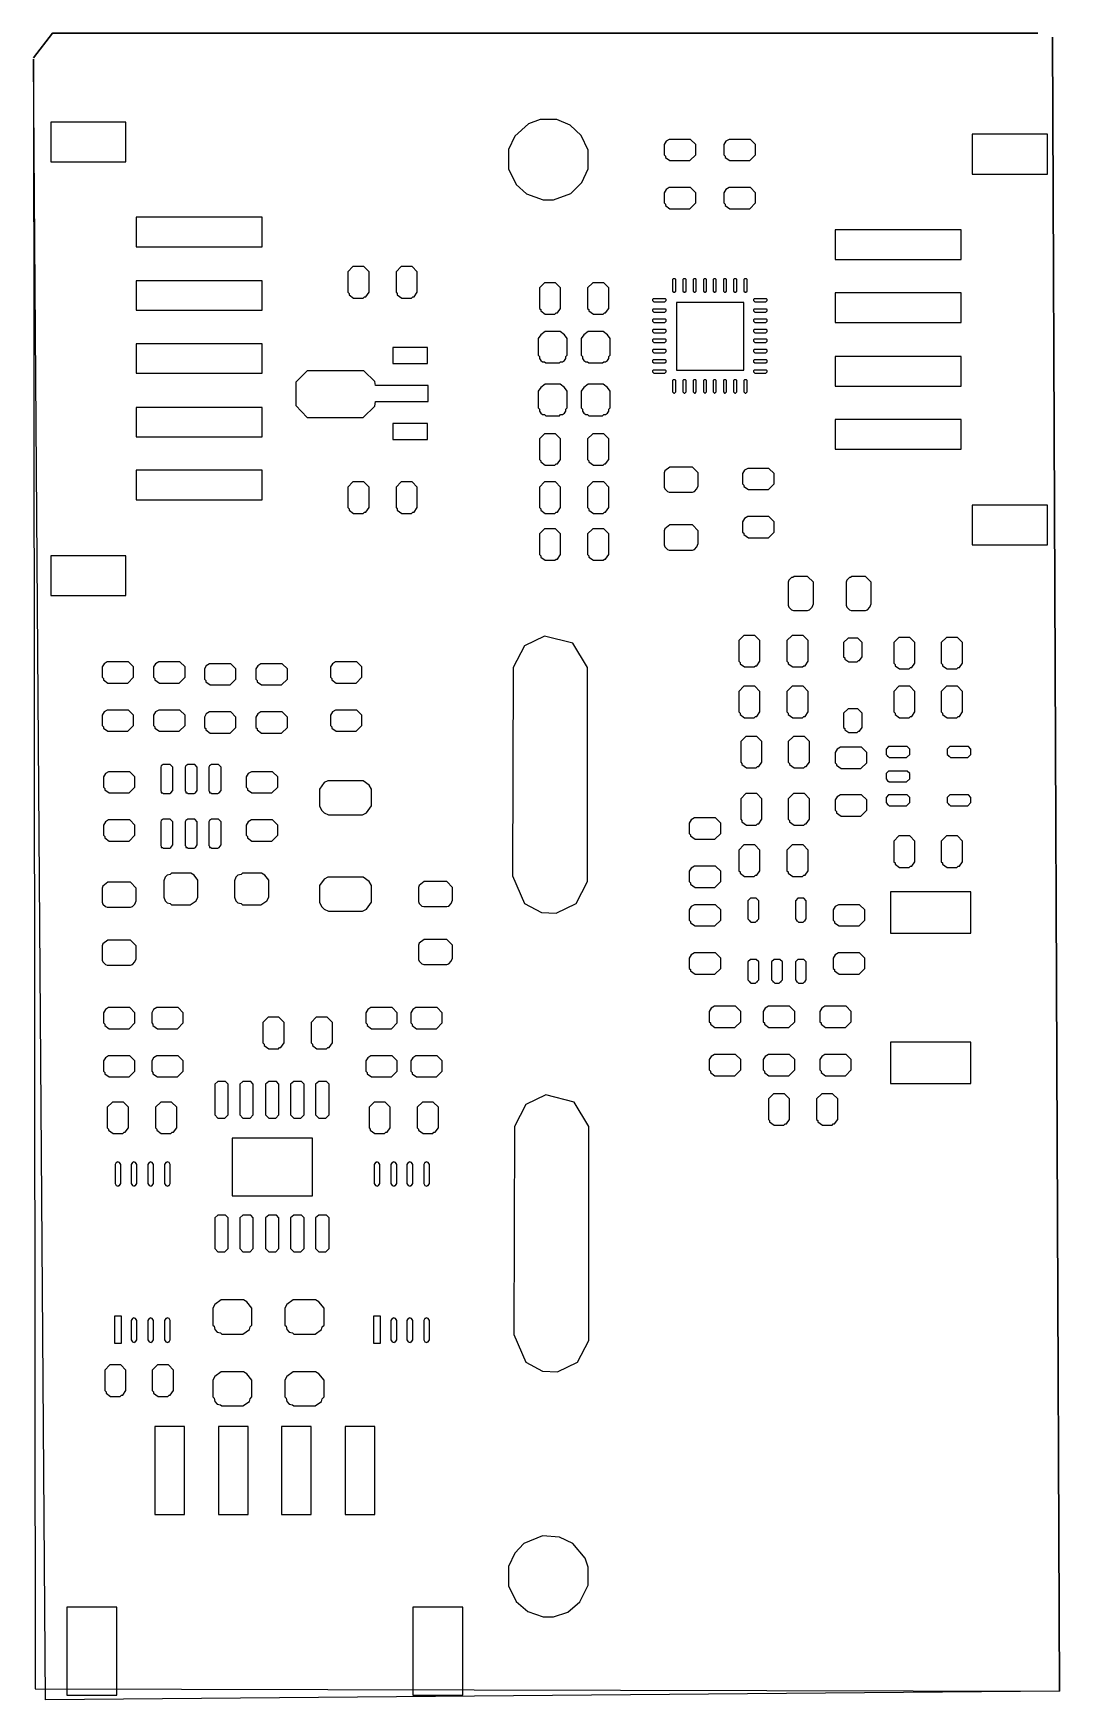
# Model space of a CAD drawing. Header units: millimetres. Extents: x 0 to 40.6, y 0.2 to 66.
import ezdxf

# ---------------------------------------------------------------- set-up
doc = ezdxf.new("R2010")
doc.units = ezdxf.units.MM

msp = doc.modelspace()

# ---------------------------------------------------------------- linework, layer by layer
for points in [[(0.0254, 65.0494), (0.7874, 66.0146), (39.7002, 66.0146), (0.7874, 66.0146)], [(40.2844, 65.8622), (40.5638, 0.4826), (0.508, 0.1524), (0.0254, 64.9986), (0.1016, 0.5842), (40.5638, 0.4826)], [(20.0406, 62.611), (19.5834, 62.4332), (19.05, 61.9506), (18.796, 61.4172), (18.796, 60.6552), (19.1008, 60.0456), (19.5072, 59.6646), (20.1676, 59.436), (20.574, 59.436), (21.2598, 59.69), (21.6916, 60.1218), (21.9456, 60.6552), (21.9456, 61.3918), (21.6662, 61.976), (21.2344, 62.3824), (20.701, 62.611)], [(0.7112, 62.5094), (0.7112, 60.9346), (3.683, 60.9346), (3.683, 62.5094)], [(37.1094, 62.0268), (37.1094, 60.452), (40.0812, 60.452), (40.0812, 62.0268)], [(24.9428, 61.6204), (24.9428, 61.214), (24.9936, 61.1632), (24.9936, 61.1124), (25.1714, 60.9854), (25.9588, 60.9854), (26.1874, 61.214), (26.1874, 61.6204), (25.9842, 61.8236), (25.146, 61.8236), (25.019, 61.7474)], [(27.305, 61.6204), (27.305, 61.214), (27.3558, 61.1632), (27.3558, 61.1124), (27.5336, 60.9854), (28.321, 60.9854), (28.5496, 61.214), (28.5496, 61.6204), (28.3464, 61.8236), (27.5082, 61.8236), (27.3812, 61.7474)], [(24.9428, 59.7154), (24.9428, 59.309), (24.9936, 59.2582), (24.9936, 59.2074), (25.1714, 59.0804), (25.9588, 59.0804), (26.1874, 59.309), (26.1874, 59.7154), (25.9842, 59.9186), (25.146, 59.9186), (25.019, 59.8424)], [(27.305, 59.7154), (27.305, 59.309), (27.3558, 59.2582), (27.3558, 59.2074), (27.5336, 59.0804), (28.321, 59.0804), (28.5496, 59.309), (28.5496, 59.7154), (28.3464, 59.9186), (27.5082, 59.9186), (27.3812, 59.8424)], [(4.0894, 58.7502), (4.0894, 57.5818), (9.0678, 57.5818), (9.0678, 58.7502)], [(31.6992, 58.2422), (31.6992, 57.0738), (36.6776, 57.0738), (36.6776, 58.2422)], [(12.6492, 56.7944), (12.446, 56.5912), (12.446, 55.7784), (12.4968, 55.7276), (12.4968, 55.6768), (12.6746, 55.5498), (13.0556, 55.5498), (13.1064, 55.6006), (13.1572, 55.6006), (13.2842, 55.7784), (13.2842, 56.5912), (13.081, 56.7944)], [(14.5542, 56.7944), (14.351, 56.5912), (14.351, 55.7784), (14.4018, 55.7276), (14.4018, 55.6768), (14.5796, 55.5498), (14.9606, 55.5498), (15.0114, 55.6006), (15.0622, 55.6006), (15.1892, 55.7784), (15.1892, 56.5912), (14.986, 56.7944)], [(4.0894, 56.2356), (4.0894, 55.0672), (9.0678, 55.0672), (9.0678, 56.2356)], [(20.2184, 56.1594), (20.0152, 55.9562), (20.0152, 55.1434), (20.066, 55.0926), (20.066, 55.0418), (20.2438, 54.9148), (20.6248, 54.9148), (20.6756, 54.9656), (20.7264, 54.9656), (20.8534, 55.1434), (20.8534, 55.9562), (20.6502, 56.1594)], [(22.1234, 56.1594), (21.9202, 55.9562), (21.9202, 55.1434), (21.971, 55.0926), (21.971, 55.0418), (22.1488, 54.9148), (22.5298, 54.9148), (22.5806, 54.9656), (22.6314, 54.9656), (22.7584, 55.1434), (22.7584, 55.9562), (22.5552, 56.1594)], [(25.2984, 56.3118), (25.273, 56.2864), (25.273, 55.8292), (25.3238, 55.7784), (25.3492, 55.7784), (25.4, 55.8292), (25.4, 56.2864), (25.3746, 56.3118)], [(25.7048, 56.3118), (25.6794, 56.2864), (25.6794, 55.8292), (25.7302, 55.7784), (25.7556, 55.7784), (25.8064, 55.8292), (25.8064, 56.2864), (25.781, 56.3118)], [(26.1112, 56.3118), (26.0858, 56.2864), (26.0858, 55.8292), (26.1366, 55.7784), (26.162, 55.7784), (26.2128, 55.8292), (26.2128, 56.2864), (26.1874, 56.3118)], [(26.5176, 56.3118), (26.4922, 56.2864), (26.4922, 55.8292), (26.543, 55.7784), (26.5684, 55.7784), (26.6192, 55.8292), (26.6192, 56.2864), (26.5938, 56.3118)], [(26.8986, 56.3118), (26.8732, 56.2864), (26.8732, 55.8292), (26.924, 55.7784), (26.9494, 55.7784), (27.0002, 55.8292), (27.0002, 56.2864), (26.9748, 56.3118)], [(27.305, 56.3118), (27.2796, 56.2864), (27.2796, 55.8292), (27.3304, 55.7784), (27.3558, 55.7784), (27.4066, 55.8292), (27.4066, 56.2864), (27.3812, 56.3118)], [(27.7114, 56.3118), (27.686, 56.2864), (27.686, 55.8292), (27.7368, 55.7784), (27.7622, 55.7784), (27.813, 55.8292), (27.813, 56.2864), (27.7876, 56.3118)], [(28.1178, 56.3118), (28.0924, 56.2864), (28.0924, 55.8292), (28.1432, 55.7784), (28.1686, 55.7784), (28.2194, 55.8292), (28.2194, 56.2864), (28.194, 56.3118)], [(24.4856, 55.499), (24.4856, 55.4482), (24.5364, 55.3974), (24.9682, 55.3974), (25.019, 55.4482), (25.019, 55.499), (24.9936, 55.5244), (24.511, 55.5244)], [(25.4254, 55.372), (25.4254, 52.705), (28.0924, 52.705), (28.0924, 55.372)], [(28.4734, 55.499), (28.4734, 55.4482), (28.5242, 55.3974), (28.956, 55.3974), (29.0068, 55.4482), (29.0068, 55.499), (28.9814, 55.5244), (28.4988, 55.5244)], [(31.6992, 55.753), (31.6992, 54.5846), (36.6776, 54.5846), (36.6776, 55.753)], [(24.4856, 55.0926), (24.4856, 55.0418), (24.5364, 54.991), (24.9682, 54.991), (25.019, 55.0418), (25.019, 55.0926), (24.9936, 55.118), (24.511, 55.118)], [(24.4856, 54.6862), (24.4856, 54.6354), (24.5364, 54.5846), (24.9682, 54.5846), (25.019, 54.6354), (25.019, 54.6862), (24.9936, 54.7116), (24.511, 54.7116)], [(28.4734, 55.0926), (28.4734, 55.0418), (28.5242, 54.991), (28.956, 54.991), (29.0068, 55.0418), (29.0068, 55.0926), (28.9814, 55.118), (28.4988, 55.118)], [(28.4734, 54.6862), (28.4734, 54.6354), (28.5242, 54.5846), (28.956, 54.5846), (29.0068, 54.6354), (29.0068, 54.6862), (28.9814, 54.7116), (28.4988, 54.7116)], [(20.2438, 54.229), (20.066, 54.102), (19.9644, 53.9496), (19.9644, 53.2892), (20.0152, 53.2384), (20.0152, 53.1622), (20.066, 53.086), (20.1422, 53.0352), (20.2184, 53.0352), (20.2692, 52.9844), (20.8026, 52.9844), (20.8534, 53.0352), (20.9296, 53.0352), (21.0058, 53.086), (21.0566, 53.1622), (21.0566, 53.2384), (21.1074, 53.2892), (21.1074, 53.9496), (21.0058, 54.102), (20.828, 54.229)], [(21.9456, 54.229), (21.7678, 54.102), (21.6662, 53.9496), (21.6662, 53.2892), (21.717, 53.2384), (21.717, 53.1622), (21.7678, 53.086), (21.844, 53.0352), (21.9202, 53.0352), (21.971, 52.9844), (22.5044, 52.9844), (22.5552, 53.0352), (22.6314, 53.0352), (22.7076, 53.086), (22.7584, 53.1622), (22.7584, 53.2384), (22.8092, 53.2892), (22.8092, 53.9496), (22.7076, 54.102), (22.5298, 54.229)], [(24.4856, 54.2798), (24.4856, 54.229), (24.5364, 54.1782), (24.9682, 54.1782), (25.019, 54.229), (25.019, 54.2798), (24.9936, 54.3052), (24.511, 54.3052)], [(28.4734, 54.2798), (28.4734, 54.229), (28.5242, 54.1782), (28.956, 54.1782), (29.0068, 54.229), (29.0068, 54.2798), (28.9814, 54.3052), (28.4988, 54.3052)], [(4.0894, 53.7464), (4.0894, 52.578), (9.0678, 52.578), (9.0678, 53.7464)], [(14.224, 53.594), (14.224, 52.959), (15.5956, 52.959), (15.5956, 53.594)], [(24.4856, 53.8988), (24.4856, 53.848), (24.5364, 53.7972), (24.9682, 53.7972), (25.019, 53.848), (25.019, 53.8988), (24.9936, 53.9242), (24.511, 53.9242)], [(24.4856, 53.4924), (24.4856, 53.4416), (24.5364, 53.3908), (24.9682, 53.3908), (25.019, 53.4416), (25.019, 53.4924), (24.9936, 53.5178), (24.511, 53.5178)], [(28.4734, 53.8988), (28.4734, 53.848), (28.5242, 53.7972), (28.956, 53.7972), (29.0068, 53.848), (29.0068, 53.8988), (28.9814, 53.9242), (28.4988, 53.9242)], [(28.4734, 53.4924), (28.4734, 53.4416), (28.5242, 53.3908), (28.956, 53.3908), (29.0068, 53.4416), (29.0068, 53.4924), (28.9814, 53.5178), (28.4988, 53.5178)], [(24.4856, 53.086), (24.4856, 53.0352), (24.5364, 52.9844), (24.9682, 52.9844), (25.019, 53.0352), (25.019, 53.086), (24.9936, 53.1114), (24.511, 53.1114)], [(24.4856, 52.6796), (24.4856, 52.6288), (24.5364, 52.578), (24.9682, 52.578), (25.019, 52.6288), (25.019, 52.6796), (24.9936, 52.705), (24.511, 52.705)], [(28.4734, 53.086), (28.4734, 53.0352), (28.5242, 52.9844), (28.956, 52.9844), (29.0068, 53.0352), (29.0068, 53.086), (28.9814, 53.1114), (28.4988, 53.1114)], [(28.4734, 52.6796), (28.4734, 52.6288), (28.5242, 52.578), (28.956, 52.578), (29.0068, 52.6288), (29.0068, 52.6796), (28.9814, 52.705), (28.4988, 52.705)], [(31.6992, 53.2384), (31.6992, 52.07), (36.6776, 52.07), (36.6776, 53.2384)], [(10.3886, 52.2224), (10.3886, 51.308), (10.8458, 50.8254), (13.0556, 50.8254), (13.5128, 51.2826), (13.5382, 51.4604), (15.621, 51.4604), (15.621, 52.0954), (13.5382, 52.0954), (13.5128, 52.2478), (13.081, 52.6796), (10.8458, 52.6796)], [(20.2438, 52.1462), (20.066, 52.0192), (19.9644, 51.8668), (19.9644, 51.2064), (20.0152, 51.1556), (20.0152, 51.0794), (20.066, 51.0032), (20.1422, 50.9524), (20.2184, 50.9524), (20.2692, 50.9016), (20.8026, 50.9016), (20.8534, 50.9524), (20.9296, 50.9524), (21.0058, 51.0032), (21.0566, 51.0794), (21.0566, 51.1556), (21.1074, 51.2064), (21.1074, 51.8668), (21.0058, 52.0192), (20.828, 52.1462)], [(21.9456, 52.1462), (21.7678, 52.0192), (21.6662, 51.8668), (21.6662, 51.2064), (21.717, 51.1556), (21.717, 51.0794), (21.7678, 51.0032), (21.844, 50.9524), (21.9202, 50.9524), (21.971, 50.9016), (22.5044, 50.9016), (22.5552, 50.9524), (22.6314, 50.9524), (22.7076, 51.0032), (22.7584, 51.0794), (22.7584, 51.1556), (22.8092, 51.2064), (22.8092, 51.8668), (22.7076, 52.0192), (22.5298, 52.1462)], [(25.2984, 52.324), (25.273, 52.2986), (25.273, 51.8414), (25.3238, 51.7906), (25.3492, 51.7906), (25.4, 51.8414), (25.4, 52.2986), (25.3746, 52.324)], [(25.7048, 52.324), (25.6794, 52.2986), (25.6794, 51.8414), (25.7302, 51.7906), (25.7556, 51.7906), (25.8064, 51.8414), (25.8064, 52.2986), (25.781, 52.324)], [(26.1112, 52.324), (26.0858, 52.2986), (26.0858, 51.8414), (26.1366, 51.7906), (26.162, 51.7906), (26.2128, 51.8414), (26.2128, 52.2986), (26.1874, 52.324)], [(26.5176, 52.324), (26.4922, 52.2986), (26.4922, 51.8414), (26.543, 51.7906), (26.5684, 51.7906), (26.6192, 51.8414), (26.6192, 52.2986), (26.5938, 52.324)], [(26.8986, 52.324), (26.8732, 52.2986), (26.8732, 51.8414), (26.924, 51.7906), (26.9494, 51.7906), (27.0002, 51.8414), (27.0002, 52.2986), (26.9748, 52.324)], [(27.305, 52.324), (27.2796, 52.2986), (27.2796, 51.8414), (27.3304, 51.7906), (27.3558, 51.7906), (27.4066, 51.8414), (27.4066, 52.2986), (27.3812, 52.324)], [(27.7114, 52.324), (27.686, 52.2986), (27.686, 51.8414), (27.7368, 51.7906), (27.7622, 51.7906), (27.813, 51.8414), (27.813, 52.2986), (27.7876, 52.324)], [(28.1178, 52.324), (28.0924, 52.2986), (28.0924, 51.8414), (28.1432, 51.7906), (28.1686, 51.7906), (28.2194, 51.8414), (28.2194, 52.2986), (28.194, 52.324)], [(4.0894, 51.2318), (4.0894, 50.0634), (9.0678, 50.0634), (9.0678, 51.2318)], [(31.6992, 50.7492), (31.6992, 49.5808), (36.6776, 49.5808), (36.6776, 50.7492)], [(14.224, 50.5968), (14.224, 49.9618), (15.5956, 49.9618), (15.5956, 50.5968)], [(20.2184, 50.1904), (20.0152, 49.9872), (20.0152, 49.1744), (20.066, 49.1236), (20.066, 49.0728), (20.2438, 48.9458), (20.6248, 48.9458), (20.6756, 48.9966), (20.7264, 48.9966), (20.8534, 49.1744), (20.8534, 49.9872), (20.6502, 50.1904)], [(22.1234, 50.1904), (21.9202, 49.9872), (21.9202, 49.1744), (21.971, 49.1236), (21.971, 49.0728), (22.1488, 48.9458), (22.5298, 48.9458), (22.5806, 48.9966), (22.6314, 48.9966), (22.7584, 49.1744), (22.7584, 49.9872), (22.5552, 50.1904)], [(4.0894, 48.7426), (4.0894, 47.5742), (9.0678, 47.5742), (9.0678, 48.7426)], [(24.9682, 48.7172), (24.9428, 48.641), (24.9428, 48.0822), (24.9682, 48.006), (25.0698, 47.9044), (25.146, 47.879), (26.0604, 47.879), (26.1366, 47.9044), (26.2382, 48.006), (26.289, 48.133), (26.289, 48.641), (26.0604, 48.8696), (25.1714, 48.8696)], [(28.0416, 48.6156), (28.0416, 48.2092), (28.0924, 48.1584), (28.0924, 48.1076), (28.2702, 47.9806), (29.0576, 47.9806), (29.2862, 48.2092), (29.2862, 48.6156), (29.083, 48.8188), (28.2448, 48.8188), (28.1178, 48.7426)], [(12.6492, 48.2854), (12.446, 48.0822), (12.446, 47.2694), (12.4968, 47.2186), (12.4968, 47.1678), (12.6746, 47.0408), (13.0556, 47.0408), (13.1064, 47.0916), (13.1572, 47.0916), (13.2842, 47.2694), (13.2842, 48.0822), (13.081, 48.2854)], [(14.5542, 48.2854), (14.351, 48.0822), (14.351, 47.2694), (14.4018, 47.2186), (14.4018, 47.1678), (14.5796, 47.0408), (14.9606, 47.0408), (15.0114, 47.0916), (15.0622, 47.0916), (15.1892, 47.2694), (15.1892, 48.0822), (14.986, 48.2854)], [(20.2184, 48.2854), (20.0152, 48.0822), (20.0152, 47.2694), (20.066, 47.2186), (20.066, 47.1678), (20.2438, 47.0408), (20.6248, 47.0408), (20.6756, 47.0916), (20.7264, 47.0916), (20.8534, 47.2694), (20.8534, 48.0822), (20.6502, 48.2854)], [(22.1234, 48.2854), (21.9202, 48.0822), (21.9202, 47.2694), (21.971, 47.2186), (21.971, 47.1678), (22.1488, 47.0408), (22.5298, 47.0408), (22.5806, 47.0916), (22.6314, 47.0916), (22.7584, 47.2694), (22.7584, 48.0822), (22.5552, 48.2854)], [(28.0416, 46.7106), (28.0416, 46.3042), (28.0924, 46.2534), (28.0924, 46.2026), (28.2702, 46.0756), (29.0576, 46.0756), (29.2862, 46.3042), (29.2862, 46.7106), (29.083, 46.9138), (28.2448, 46.9138), (28.1178, 46.8376)], [(37.1094, 47.371), (37.1094, 45.7962), (40.0812, 45.7962), (40.0812, 47.371)], [(20.2184, 46.4312), (20.0152, 46.228), (20.0152, 45.4152), (20.066, 45.3644), (20.066, 45.3136), (20.2438, 45.1866), (20.6248, 45.1866), (20.6756, 45.2374), (20.7264, 45.2374), (20.8534, 45.4152), (20.8534, 46.228), (20.6502, 46.4312)], [(22.1234, 46.4312), (21.9202, 46.228), (21.9202, 45.4152), (21.971, 45.3644), (21.971, 45.3136), (22.1488, 45.1866), (22.5298, 45.1866), (22.5806, 45.2374), (22.6314, 45.2374), (22.7584, 45.4152), (22.7584, 46.228), (22.5552, 46.4312)], [(24.9682, 46.4312), (24.9428, 46.355), (24.9428, 45.7962), (24.9682, 45.72), (25.0698, 45.6184), (25.146, 45.593), (26.0604, 45.593), (26.1366, 45.6184), (26.2382, 45.72), (26.289, 45.847), (26.289, 46.355), (26.0604, 46.5836), (25.1714, 46.5836)], [(0.7112, 45.3644), (0.7112, 43.7896), (3.683, 43.7896), (3.683, 45.3644)], [(29.972, 44.5008), (29.8704, 44.3992), (29.845, 44.323), (29.845, 43.4086), (29.8704, 43.3324), (29.972, 43.2308), (30.0482, 43.2054), (30.607, 43.2054), (30.6832, 43.2308), (30.7848, 43.3324), (30.8356, 43.4594), (30.8356, 44.323), (30.607, 44.5516), (30.0736, 44.5516), (30.0228, 44.5008)], [(32.258, 44.5008), (32.1564, 44.3992), (32.131, 44.323), (32.131, 43.4086), (32.1564, 43.3324), (32.258, 43.2308), (32.3342, 43.2054), (32.893, 43.2054), (32.9692, 43.2308), (33.0708, 43.3324), (33.1216, 43.4594), (33.1216, 44.323), (32.893, 44.5516), (32.3596, 44.5516), (32.3088, 44.5008)], [(20.2184, 42.1894), (19.431, 41.8084), (18.9738, 40.9448), (18.9484, 32.7152), (19.431, 31.623), (20.0914, 31.2674), (20.6756, 31.242), (21.463, 31.623), (21.9202, 32.4866), (21.9202, 40.9448), (21.336, 41.91)], [(28.0924, 42.2148), (27.8892, 42.0116), (27.8892, 41.1988), (27.94, 41.148), (27.94, 41.0972), (28.1178, 40.9702), (28.4988, 40.9702), (28.5496, 41.021), (28.6004, 41.021), (28.7274, 41.1988), (28.7274, 42.0116), (28.5242, 42.2148)], [(29.9974, 42.2148), (29.7942, 42.0116), (29.7942, 41.1988), (29.845, 41.148), (29.845, 41.0972), (30.0228, 40.9702), (30.4038, 40.9702), (30.4546, 41.021), (30.5054, 41.021), (30.6324, 41.1988), (30.6324, 42.0116), (30.4292, 42.2148)], [(32.2072, 42.1132), (32.0294, 41.9354), (32.0294, 41.3766), (32.0802, 41.3258), (32.0802, 41.275), (32.2326, 41.1734), (32.5628, 41.1734), (32.6136, 41.2242), (32.6644, 41.2242), (32.766, 41.3766), (32.766, 41.9354), (32.5882, 42.1132)], [(34.2138, 42.1386), (34.0106, 41.9354), (34.0106, 41.1226), (34.0614, 41.0718), (34.0614, 41.021), (34.2392, 40.894), (34.6202, 40.894), (34.671, 40.9448), (34.7218, 40.9448), (34.8488, 41.1226), (34.8488, 41.9354), (34.6456, 42.1386)], [(36.0934, 42.1386), (35.8902, 41.9354), (35.8902, 41.1226), (35.941, 41.0718), (35.941, 41.021), (36.1188, 40.894), (36.4998, 40.894), (36.5506, 40.9448), (36.6014, 40.9448), (36.7284, 41.1226), (36.7284, 41.9354), (36.5252, 42.1386)], [(2.7432, 40.9702), (2.7432, 40.5638), (2.794, 40.513), (2.794, 40.4622), (2.9718, 40.3352), (3.7592, 40.3352), (3.9878, 40.5638), (3.9878, 40.9702), (3.7846, 41.1734), (2.9464, 41.1734), (2.8194, 41.0972)], [(4.7752, 40.9702), (4.7752, 40.5638), (4.826, 40.513), (4.826, 40.4622), (5.0038, 40.3352), (5.7912, 40.3352), (6.0198, 40.5638), (6.0198, 40.9702), (5.8166, 41.1734), (4.9784, 41.1734), (4.8514, 41.0972)], [(6.7818, 40.894), (6.7818, 40.4876), (6.8326, 40.4368), (6.8326, 40.386), (7.0104, 40.259), (7.7978, 40.259), (8.0264, 40.4876), (8.0264, 40.894), (7.8232, 41.0972), (6.985, 41.0972), (6.858, 41.021)], [(8.8138, 40.894), (8.8138, 40.4876), (8.8646, 40.4368), (8.8646, 40.386), (9.0424, 40.259), (9.8298, 40.259), (10.0584, 40.4876), (10.0584, 40.894), (9.8552, 41.0972), (9.017, 41.0972), (8.89, 41.021)], [(11.7602, 40.9702), (11.7602, 40.5638), (11.811, 40.513), (11.811, 40.4622), (11.9888, 40.3352), (12.7762, 40.3352), (13.0048, 40.5638), (13.0048, 40.9702), (12.8016, 41.1734), (11.9634, 41.1734), (11.8364, 41.0972)], [(28.0924, 40.2082), (27.8892, 40.005), (27.8892, 39.1922), (27.94, 39.1414), (27.94, 39.0906), (28.1178, 38.9636), (28.4988, 38.9636), (28.5496, 39.0144), (28.6004, 39.0144), (28.7274, 39.1922), (28.7274, 40.005), (28.5242, 40.2082)], [(29.9974, 40.2082), (29.7942, 40.005), (29.7942, 39.1922), (29.845, 39.1414), (29.845, 39.0906), (30.0228, 38.9636), (30.4038, 38.9636), (30.4546, 39.0144), (30.5054, 39.0144), (30.6324, 39.1922), (30.6324, 40.005), (30.4292, 40.2082)], [(34.2138, 40.2082), (34.0106, 40.005), (34.0106, 39.1922), (34.0614, 39.1414), (34.0614, 39.0906), (34.2392, 38.9636), (34.6202, 38.9636), (34.671, 39.0144), (34.7218, 39.0144), (34.8488, 39.1922), (34.8488, 40.005), (34.6456, 40.2082)], [(36.0934, 40.2082), (35.8902, 40.005), (35.8902, 39.1922), (35.941, 39.1414), (35.941, 39.0906), (36.1188, 38.9636), (36.4998, 38.9636), (36.5506, 39.0144), (36.6014, 39.0144), (36.7284, 39.1922), (36.7284, 40.005), (36.5252, 40.2082)], [(2.7432, 39.0652), (2.7432, 38.6588), (2.794, 38.608), (2.794, 38.5572), (2.9718, 38.4302), (3.7592, 38.4302), (3.9878, 38.6588), (3.9878, 39.0652), (3.7846, 39.2684), (2.9464, 39.2684), (2.8194, 39.1922)], [(4.7752, 39.0652), (4.7752, 38.6588), (4.826, 38.608), (4.826, 38.5572), (5.0038, 38.4302), (5.7912, 38.4302), (6.0198, 38.6588), (6.0198, 39.0652), (5.8166, 39.2684), (4.9784, 39.2684), (4.8514, 39.1922)], [(6.7818, 38.989), (6.7818, 38.5826), (6.8326, 38.5318), (6.8326, 38.481), (7.0104, 38.354), (7.7978, 38.354), (8.0264, 38.5826), (8.0264, 38.989), (7.8232, 39.1922), (6.985, 39.1922), (6.858, 39.116)], [(8.8138, 38.989), (8.8138, 38.5826), (8.8646, 38.5318), (8.8646, 38.481), (9.0424, 38.354), (9.8298, 38.354), (10.0584, 38.5826), (10.0584, 38.989), (9.8552, 39.1922), (9.017, 39.1922), (8.89, 39.116)], [(11.7602, 39.0652), (11.7602, 38.6588), (11.811, 38.608), (11.811, 38.5572), (11.9888, 38.4302), (12.7762, 38.4302), (13.0048, 38.6588), (13.0048, 39.0652), (12.8016, 39.2684), (11.9634, 39.2684), (11.8364, 39.1922)], [(32.2072, 39.3192), (32.0294, 39.1414), (32.0294, 38.5826), (32.0802, 38.5318), (32.0802, 38.481), (32.2326, 38.3794), (32.5628, 38.3794), (32.6136, 38.4302), (32.6644, 38.4302), (32.766, 38.5826), (32.766, 39.1414), (32.5882, 39.3192)], [(28.1686, 38.227), (27.9654, 38.0238), (27.9654, 37.211), (28.0162, 37.1602), (28.0162, 37.1094), (28.194, 36.9824), (28.575, 36.9824), (28.6258, 37.0332), (28.6766, 37.0332), (28.8036, 37.211), (28.8036, 38.0238), (28.6004, 38.227)], [(30.0482, 38.227), (29.845, 38.0238), (29.845, 37.211), (29.8958, 37.1602), (29.8958, 37.1094), (30.0736, 36.9824), (30.4546, 36.9824), (30.5054, 37.0332), (30.5562, 37.0332), (30.6832, 37.211), (30.6832, 38.0238), (30.48, 38.227)], [(31.6992, 37.592), (31.6992, 37.1856), (31.75, 37.1348), (31.75, 37.084), (31.9278, 36.957), (32.7152, 36.957), (32.9438, 37.1856), (32.9438, 37.592), (32.7406, 37.7952), (31.9024, 37.7952), (31.7754, 37.719)], [(33.7058, 37.719), (33.7058, 37.5158), (33.7566, 37.465), (33.7566, 37.4396), (33.782, 37.4396), (33.8328, 37.3888), (34.5186, 37.3888), (34.6456, 37.5158), (34.6456, 37.719), (34.544, 37.8206), (33.8074, 37.8206)], [(36.1188, 37.719), (36.1188, 37.5158), (36.1696, 37.465), (36.1696, 37.4396), (36.195, 37.4396), (36.2458, 37.3888), (36.9316, 37.3888), (37.0586, 37.5158), (37.0586, 37.719), (36.957, 37.8206), (36.2204, 37.8206)], [(5.1562, 37.1094), (5.08, 37.0586), (5.0546, 37.0078), (5.0546, 36.068), (5.08, 36.0426), (5.08, 35.9918), (5.1308, 35.9918), (5.1562, 35.9664), (5.4102, 35.9664), (5.461, 35.9918), (5.5372, 36.0934), (5.5372, 37.0078), (5.4356, 37.1094)], [(6.1214, 37.1094), (6.0452, 37.0586), (6.0198, 37.0078), (6.0198, 36.068), (6.0452, 36.0426), (6.0452, 35.9918), (6.096, 35.9918), (6.1214, 35.9664), (6.3754, 35.9664), (6.4262, 35.9918), (6.5024, 36.0934), (6.5024, 37.0078), (6.4008, 37.1094)], [(7.0612, 37.1094), (6.985, 37.0586), (6.9596, 37.0078), (6.9596, 36.068), (6.985, 36.0426), (6.985, 35.9918), (7.0358, 35.9918), (7.0612, 35.9664), (7.3152, 35.9664), (7.366, 35.9918), (7.4422, 36.0934), (7.4422, 37.0078), (7.3406, 37.1094)], [(2.794, 36.6268), (2.794, 36.2204), (2.8448, 36.1696), (2.8448, 36.1188), (3.0226, 35.9918), (3.81, 35.9918), (4.0386, 36.2204), (4.0386, 36.6268), (3.8354, 36.83), (2.9972, 36.83), (2.8702, 36.7538)], [(8.4328, 36.6268), (8.4328, 36.2204), (8.4836, 36.1696), (8.4836, 36.1188), (8.6614, 35.9918), (9.4488, 35.9918), (9.6774, 36.2204), (9.6774, 36.6268), (9.4742, 36.83), (8.636, 36.83), (8.509, 36.7538)], [(11.3284, 36.1442), (11.3284, 35.4838), (11.4046, 35.306), (11.5062, 35.2044), (11.684, 35.1282), (13.0302, 35.1282), (13.1826, 35.2044), (13.3858, 35.4838), (13.3858, 36.1442), (13.2842, 36.2966), (13.0556, 36.4744), (11.6586, 36.4744), (11.5062, 36.3982)], [(33.7058, 36.7538), (33.7058, 36.5506), (33.7566, 36.4998), (33.7566, 36.4744), (33.782, 36.4744), (33.8328, 36.4236), (34.5186, 36.4236), (34.6456, 36.5506), (34.6456, 36.7538), (34.544, 36.8554), (33.8074, 36.8554)], [(28.1686, 35.9664), (27.9654, 35.7632), (27.9654, 34.9504), (28.0162, 34.8996), (28.0162, 34.8488), (28.194, 34.7218), (28.575, 34.7218), (28.6258, 34.7726), (28.6766, 34.7726), (28.8036, 34.9504), (28.8036, 35.7632), (28.6004, 35.9664)], [(30.0482, 35.9664), (29.845, 35.7632), (29.845, 34.9504), (29.8958, 34.8996), (29.8958, 34.8488), (30.0736, 34.7218), (30.4546, 34.7218), (30.5054, 34.7726), (30.5562, 34.7726), (30.6832, 34.9504), (30.6832, 35.7632), (30.48, 35.9664)], [(31.6992, 35.7124), (31.6992, 35.306), (31.75, 35.2552), (31.75, 35.2044), (31.9278, 35.0774), (32.7152, 35.0774), (32.9438, 35.306), (32.9438, 35.7124), (32.7406, 35.9156), (31.9024, 35.9156), (31.7754, 35.8394)], [(33.7058, 35.814), (33.7058, 35.6108), (33.7566, 35.56), (33.7566, 35.5346), (33.782, 35.5346), (33.8328, 35.4838), (34.5186, 35.4838), (34.6456, 35.6108), (34.6456, 35.814), (34.544, 35.9156), (33.8074, 35.9156)], [(36.1188, 35.814), (36.1188, 35.6108), (36.1696, 35.56), (36.1696, 35.5346), (36.195, 35.5346), (36.2458, 35.4838), (36.9316, 35.4838), (37.0586, 35.6108), (37.0586, 35.814), (36.957, 35.9156), (36.2204, 35.9156)], [(2.794, 34.7218), (2.794, 34.3154), (2.8448, 34.2646), (2.8448, 34.2138), (3.0226, 34.0868), (3.81, 34.0868), (4.0386, 34.3154), (4.0386, 34.7218), (3.8354, 34.925), (2.9972, 34.925), (2.8702, 34.8488)], [(5.1562, 34.9504), (5.08, 34.8996), (5.0546, 34.8488), (5.0546, 33.909), (5.08, 33.8836), (5.08, 33.8328), (5.1308, 33.8328), (5.1562, 33.8074), (5.4102, 33.8074), (5.461, 33.8328), (5.5372, 33.9344), (5.5372, 34.8488), (5.4356, 34.9504)], [(6.1214, 34.9504), (6.0452, 34.8996), (6.0198, 34.8488), (6.0198, 33.909), (6.0452, 33.8836), (6.0452, 33.8328), (6.096, 33.8328), (6.1214, 33.8074), (6.3754, 33.8074), (6.4262, 33.8328), (6.5024, 33.9344), (6.5024, 34.8488), (6.4008, 34.9504)], [(7.0612, 34.9504), (6.985, 34.8996), (6.9596, 34.8488), (6.9596, 33.909), (6.985, 33.8836), (6.985, 33.8328), (7.0358, 33.8328), (7.0612, 33.8074), (7.3152, 33.8074), (7.366, 33.8328), (7.4422, 33.9344), (7.4422, 34.8488), (7.3406, 34.9504)], [(8.4328, 34.7218), (8.4328, 34.3154), (8.4836, 34.2646), (8.4836, 34.2138), (8.6614, 34.0868), (9.4488, 34.0868), (9.6774, 34.3154), (9.6774, 34.7218), (9.4742, 34.925), (8.636, 34.925), (8.509, 34.8488)], [(25.9334, 34.798), (25.9334, 34.3916), (25.9842, 34.3408), (25.9842, 34.29), (26.162, 34.163), (26.9494, 34.163), (27.178, 34.3916), (27.178, 34.798), (26.9748, 35.0012), (26.1366, 35.0012), (26.0096, 34.925)], [(34.2138, 34.29), (34.0106, 34.0868), (34.0106, 33.274), (34.0614, 33.2232), (34.0614, 33.1724), (34.2392, 33.0454), (34.6202, 33.0454), (34.671, 33.0962), (34.7218, 33.0962), (34.8488, 33.274), (34.8488, 34.0868), (34.6456, 34.29)], [(36.0934, 34.29), (35.8902, 34.0868), (35.8902, 33.274), (35.941, 33.2232), (35.941, 33.1724), (36.1188, 33.0454), (36.4998, 33.0454), (36.5506, 33.0962), (36.6014, 33.0962), (36.7284, 33.274), (36.7284, 34.0868), (36.5252, 34.29)], [(28.0924, 33.9344), (27.8892, 33.7312), (27.8892, 32.9184), (27.94, 32.8676), (27.94, 32.8168), (28.1178, 32.6898), (28.4988, 32.6898), (28.5496, 32.7406), (28.6004, 32.7406), (28.7274, 32.9184), (28.7274, 33.7312), (28.5242, 33.9344)], [(29.9974, 33.9344), (29.7942, 33.7312), (29.7942, 32.9184), (29.845, 32.8676), (29.845, 32.8168), (30.0228, 32.6898), (30.4038, 32.6898), (30.4546, 32.7406), (30.5054, 32.7406), (30.6324, 32.9184), (30.6324, 33.7312), (30.4292, 33.9344)], [(25.9334, 32.893), (25.9334, 32.4866), (25.9842, 32.4358), (25.9842, 32.385), (26.162, 32.258), (26.9494, 32.258), (27.178, 32.4866), (27.178, 32.893), (26.9748, 33.0962), (26.1366, 33.0962), (26.0096, 33.02)], [(2.7686, 32.3088), (2.7432, 32.2326), (2.7432, 31.6738), (2.7686, 31.5976), (2.8702, 31.496), (2.9464, 31.4706), (3.8608, 31.4706), (3.937, 31.496), (4.0386, 31.5976), (4.0894, 31.7246), (4.0894, 32.2326), (3.8608, 32.4612), (2.9718, 32.4612)], [(5.2324, 32.6644), (5.1816, 32.512), (5.1816, 31.877), (5.2324, 31.7246), (5.3086, 31.6484), (5.4356, 31.623), (5.4864, 31.5722), (6.223, 31.5722), (6.4516, 31.7246), (6.5278, 31.877), (6.5278, 32.5374), (6.3754, 32.7406), (6.2484, 32.8168), (5.4864, 32.8168), (5.4356, 32.766), (5.3086, 32.7406)], [(8.0264, 32.6644), (7.9756, 32.512), (7.9756, 31.877), (8.0264, 31.7246), (8.1026, 31.6484), (8.2296, 31.623), (8.2804, 31.5722), (9.017, 31.5722), (9.2456, 31.7246), (9.3218, 31.877), (9.3218, 32.5374), (9.1694, 32.7406), (9.0424, 32.8168), (8.2804, 32.8168), (8.2296, 32.766), (8.1026, 32.7406)], [(11.3284, 32.3342), (11.3284, 31.6738), (11.4046, 31.496), (11.5062, 31.3944), (11.684, 31.3182), (13.0302, 31.3182), (13.1826, 31.3944), (13.3858, 31.6738), (13.3858, 32.3342), (13.2842, 32.4866), (13.0556, 32.6644), (11.6586, 32.6644), (11.5062, 32.5882)], [(15.2654, 32.3342), (15.24, 32.258), (15.24, 31.6992), (15.2654, 31.623), (15.367, 31.5214), (15.4432, 31.496), (16.3576, 31.496), (16.4338, 31.5214), (16.5354, 31.623), (16.5862, 31.75), (16.5862, 32.258), (16.3576, 32.4866), (15.4686, 32.4866)], [(28.3464, 31.8262), (28.2448, 31.7246), (28.2448, 31.0134), (28.2956, 30.9626), (28.2956, 30.9372), (28.321, 30.9372), (28.3718, 30.8864), (28.5496, 30.8864), (28.6004, 30.9372), (28.6258, 30.9372), (28.6258, 30.9626), (28.6766, 31.0134), (28.6766, 31.7246), (28.575, 31.8262)], [(30.226, 31.8262), (30.1244, 31.7246), (30.1244, 31.0134), (30.1752, 30.9626), (30.1752, 30.9372), (30.2006, 30.9372), (30.2514, 30.8864), (30.4292, 30.8864), (30.48, 30.9372), (30.5054, 30.9372), (30.5054, 30.9626), (30.5562, 31.0134), (30.5562, 31.7246), (30.4546, 31.8262)], [(33.8836, 32.0802), (33.8836, 30.4546), (37.0586, 30.4546), (37.0586, 32.0802)], [(25.9334, 31.369), (25.9334, 30.9626), (25.9842, 30.9118), (25.9842, 30.861), (26.162, 30.734), (26.9494, 30.734), (27.178, 30.9626), (27.178, 31.369), (26.9748, 31.5722), (26.1366, 31.5722), (26.0096, 31.496)], [(31.623, 31.369), (31.623, 30.9626), (31.6738, 30.9118), (31.6738, 30.861), (31.8516, 30.734), (32.639, 30.734), (32.8676, 30.9626), (32.8676, 31.369), (32.6644, 31.5722), (31.8262, 31.5722), (31.6992, 31.496)], [(2.7686, 30.0228), (2.7432, 29.9466), (2.7432, 29.3878), (2.7686, 29.3116), (2.8702, 29.21), (2.9464, 29.1846), (3.8608, 29.1846), (3.937, 29.21), (4.0386, 29.3116), (4.0894, 29.4386), (4.0894, 29.9466), (3.8608, 30.1752), (2.9718, 30.1752)], [(15.2654, 30.0482), (15.24, 29.972), (15.24, 29.4132), (15.2654, 29.337), (15.367, 29.2354), (15.4432, 29.21), (16.3576, 29.21), (16.4338, 29.2354), (16.5354, 29.337), (16.5862, 29.464), (16.5862, 29.972), (16.3576, 30.2006), (15.4686, 30.2006)], [(25.9334, 29.464), (25.9334, 29.0576), (25.9842, 29.0068), (25.9842, 28.956), (26.162, 28.829), (26.9494, 28.829), (27.178, 29.0576), (27.178, 29.464), (26.9748, 29.6672), (26.1366, 29.6672), (26.0096, 29.591)], [(31.623, 29.464), (31.623, 29.0576), (31.6738, 29.0068), (31.6738, 28.956), (31.8516, 28.829), (32.639, 28.829), (32.8676, 29.0576), (32.8676, 29.464), (32.6644, 29.6672), (31.8262, 29.6672), (31.6992, 29.591)], [(28.3464, 29.4132), (28.2448, 29.3116), (28.2448, 28.6004), (28.2956, 28.5496), (28.2956, 28.5242), (28.321, 28.5242), (28.3718, 28.4734), (28.5496, 28.4734), (28.6004, 28.5242), (28.6258, 28.5242), (28.6258, 28.5496), (28.6766, 28.6004), (28.6766, 29.3116), (28.575, 29.4132)], [(29.2862, 29.4132), (29.1846, 29.3116), (29.1846, 28.6004), (29.2354, 28.5496), (29.2354, 28.5242), (29.2608, 28.5242), (29.3116, 28.4734), (29.4894, 28.4734), (29.5402, 28.5242), (29.5656, 28.5242), (29.5656, 28.5496), (29.6164, 28.6004), (29.6164, 29.3116), (29.5148, 29.4132)], [(30.226, 29.4132), (30.1244, 29.3116), (30.1244, 28.6004), (30.1752, 28.5496), (30.1752, 28.5242), (30.2006, 28.5242), (30.2514, 28.4734), (30.4292, 28.4734), (30.48, 28.5242), (30.5054, 28.5242), (30.5054, 28.5496), (30.5562, 28.6004), (30.5562, 29.3116), (30.4546, 29.4132)], [(2.794, 27.305), (2.794, 26.8986), (2.8448, 26.8478), (2.8448, 26.797), (3.0226, 26.67), (3.81, 26.67), (4.0386, 26.8986), (4.0386, 27.305), (3.8354, 27.5082), (2.9972, 27.5082), (2.8702, 27.432)], [(4.699, 27.305), (4.699, 26.8986), (4.7498, 26.8478), (4.7498, 26.797), (4.9276, 26.67), (5.715, 26.67), (5.9436, 26.8986), (5.9436, 27.305), (5.7404, 27.5082), (4.9022, 27.5082), (4.7752, 27.432)], [(9.2964, 27.1272), (9.0932, 26.924), (9.0932, 26.1112), (9.144, 26.0604), (9.144, 26.0096), (9.3218, 25.8826), (9.7028, 25.8826), (9.7536, 25.9334), (9.8044, 25.9334), (9.9314, 26.1112), (9.9314, 26.924), (9.7282, 27.1272)], [(11.2014, 27.1272), (10.9982, 26.924), (10.9982, 26.1112), (11.049, 26.0604), (11.049, 26.0096), (11.2268, 25.8826), (11.6078, 25.8826), (11.6586, 25.9334), (11.7094, 25.9334), (11.8364, 26.1112), (11.8364, 26.924), (11.6332, 27.1272)], [(13.1572, 27.305), (13.1572, 26.8986), (13.208, 26.8478), (13.208, 26.797), (13.3858, 26.67), (14.1732, 26.67), (14.4018, 26.8986), (14.4018, 27.305), (14.1986, 27.5082), (13.3604, 27.5082), (13.2334, 27.432)], [(14.9352, 27.305), (14.9352, 26.8986), (14.986, 26.8478), (14.986, 26.797), (15.1638, 26.67), (15.9512, 26.67), (16.1798, 26.8986), (16.1798, 27.305), (15.9766, 27.5082), (15.1384, 27.5082), (15.0114, 27.432)], [(26.7208, 27.3558), (26.7208, 26.9494), (26.7716, 26.8986), (26.7716, 26.8478), (26.9494, 26.7208), (27.7368, 26.7208), (27.9654, 26.9494), (27.9654, 27.3558), (27.7622, 27.559), (26.924, 27.559), (26.797, 27.4828)], [(28.8544, 27.3558), (28.8544, 26.9494), (28.9052, 26.8986), (28.9052, 26.8478), (29.083, 26.7208), (29.8704, 26.7208), (30.099, 26.9494), (30.099, 27.3558), (29.8958, 27.559), (29.0576, 27.559), (28.9306, 27.4828)], [(31.0896, 27.3558), (31.0896, 26.9494), (31.1404, 26.8986), (31.1404, 26.8478), (31.3182, 26.7208), (32.1056, 26.7208), (32.3342, 26.9494), (32.3342, 27.3558), (32.131, 27.559), (31.2928, 27.559), (31.1658, 27.4828)], [(33.8836, 26.1366), (33.8836, 24.511), (37.0586, 24.511), (37.0586, 26.1366)], [(2.794, 25.4), (2.794, 24.9936), (2.8448, 24.9428), (2.8448, 24.892), (3.0226, 24.765), (3.81, 24.765), (4.0386, 24.9936), (4.0386, 25.4), (3.8354, 25.6032), (2.9972, 25.6032), (2.8702, 25.527)], [(4.699, 25.4), (4.699, 24.9936), (4.7498, 24.9428), (4.7498, 24.892), (4.9276, 24.765), (5.715, 24.765), (5.9436, 24.9936), (5.9436, 25.4), (5.7404, 25.6032), (4.9022, 25.6032), (4.7752, 25.527)], [(13.1572, 25.4), (13.1572, 24.9936), (13.208, 24.9428), (13.208, 24.892), (13.3858, 24.765), (14.1732, 24.765), (14.4018, 24.9936), (14.4018, 25.4), (14.1986, 25.6032), (13.3604, 25.6032), (13.2334, 25.527)], [(14.9352, 25.4), (14.9352, 24.9936), (14.986, 24.9428), (14.986, 24.892), (15.1638, 24.765), (15.9512, 24.765), (16.1798, 24.9936), (16.1798, 25.4), (15.9766, 25.6032), (15.1384, 25.6032), (15.0114, 25.527)], [(26.7208, 25.4508), (26.7208, 25.0444), (26.7716, 24.9936), (26.7716, 24.9428), (26.9494, 24.8158), (27.7368, 24.8158), (27.9654, 25.0444), (27.9654, 25.4508), (27.7622, 25.654), (26.924, 25.654), (26.797, 25.5778)], [(28.8544, 25.4508), (28.8544, 25.0444), (28.9052, 24.9936), (28.9052, 24.9428), (29.083, 24.8158), (29.8704, 24.8158), (30.099, 25.0444), (30.099, 25.4508), (29.8958, 25.654), (29.0576, 25.654), (28.9306, 25.5778)], [(31.0896, 25.4508), (31.0896, 25.0444), (31.1404, 24.9936), (31.1404, 24.9428), (31.3182, 24.8158), (32.1056, 24.8158), (32.3342, 25.0444), (32.3342, 25.4508), (32.131, 25.654), (31.2928, 25.654), (31.1658, 25.5778)], [(7.3152, 24.5872), (7.1882, 24.4856), (7.1882, 23.2664), (7.3152, 23.1394), (7.5946, 23.1394), (7.7216, 23.2664), (7.7216, 24.4856), (7.62, 24.5872)], [(8.3058, 24.5872), (8.1788, 24.4856), (8.1788, 23.2664), (8.3058, 23.1394), (8.5852, 23.1394), (8.7122, 23.2664), (8.7122, 24.4856), (8.6106, 24.5872)], [(9.3218, 24.5872), (9.1948, 24.4856), (9.1948, 23.2664), (9.3218, 23.1394), (9.6012, 23.1394), (9.7282, 23.2664), (9.7282, 24.4856), (9.6266, 24.5872)], [(10.3124, 24.5872), (10.1854, 24.4856), (10.1854, 23.2664), (10.3124, 23.1394), (10.5918, 23.1394), (10.7188, 23.2664), (10.7188, 24.4856), (10.6172, 24.5872)], [(11.303, 24.5872), (11.176, 24.4856), (11.176, 23.2664), (11.303, 23.1394), (11.5824, 23.1394), (11.7094, 23.2664), (11.7094, 24.4856), (11.6078, 24.5872)], [(3.1496, 23.7744), (2.9464, 23.5712), (2.9464, 22.7584), (2.9972, 22.7076), (2.9972, 22.6568), (3.175, 22.5298), (3.556, 22.5298), (3.6068, 22.5806), (3.6576, 22.5806), (3.7846, 22.7584), (3.7846, 23.5712), (3.5814, 23.7744)], [(5.0546, 23.7744), (4.8514, 23.5712), (4.8514, 22.7584), (4.9022, 22.7076), (4.9022, 22.6568), (5.08, 22.5298), (5.461, 22.5298), (5.5118, 22.5806), (5.5626, 22.5806), (5.6896, 22.7584), (5.6896, 23.5712), (5.4864, 23.7744)], [(13.4874, 23.7744), (13.2842, 23.5712), (13.2842, 22.7584), (13.335, 22.7076), (13.335, 22.6568), (13.5128, 22.5298), (13.8938, 22.5298), (13.9446, 22.5806), (13.9954, 22.5806), (14.1224, 22.7584), (14.1224, 23.5712), (13.9192, 23.7744)], [(15.3924, 23.7744), (15.1892, 23.5712), (15.1892, 22.7584), (15.24, 22.7076), (15.24, 22.6568), (15.4178, 22.5298), (15.7988, 22.5298), (15.8496, 22.5806), (15.9004, 22.5806), (16.0274, 22.7584), (16.0274, 23.5712), (15.8242, 23.7744)], [(20.2692, 24.0538), (19.4818, 23.6728), (19.0246, 22.8092), (18.9992, 14.5796), (19.4818, 13.4874), (20.1422, 13.1318), (20.7264, 13.1064), (21.5138, 13.4874), (21.971, 14.351), (21.971, 22.8092), (21.3868, 23.7744)], [(29.2608, 24.1046), (29.0576, 23.9014), (29.0576, 23.0886), (29.1084, 23.0378), (29.1084, 22.987), (29.2862, 22.86), (29.6672, 22.86), (29.718, 22.9108), (29.7688, 22.9108), (29.8958, 23.0886), (29.8958, 23.9014), (29.6926, 24.1046)], [(31.1658, 24.1046), (30.9626, 23.9014), (30.9626, 23.0886), (31.0134, 23.0378), (31.0134, 22.987), (31.1912, 22.86), (31.5722, 22.86), (31.623, 22.9108), (31.6738, 22.9108), (31.8008, 23.0886), (31.8008, 23.9014), (31.5976, 24.1046)], [(7.874, 22.352), (7.874, 20.066), (11.049, 20.066), (11.049, 22.352)], [(3.3528, 21.4122), (3.3274, 21.3868), (3.302, 21.3868), (3.2512, 21.3106), (3.2512, 20.5486), (3.302, 20.4724), (3.3782, 20.447), (3.4036, 20.4724), (3.429, 20.4724), (3.4798, 20.5486), (3.4798, 21.3106), (3.429, 21.3868)], [(3.9878, 21.4122), (3.9624, 21.3868), (3.937, 21.3868), (3.8862, 21.3106), (3.8862, 20.5486), (3.937, 20.4724), (4.0132, 20.447), (4.0386, 20.4724), (4.064, 20.4724), (4.1148, 20.5486), (4.1148, 21.3106), (4.064, 21.3868)], [(4.6482, 21.4122), (4.6228, 21.3868), (4.5974, 21.3868), (4.5466, 21.3106), (4.5466, 20.5486), (4.5974, 20.4724), (4.6736, 20.447), (4.699, 20.4724), (4.7244, 20.4724), (4.7752, 20.5486), (4.7752, 21.3106), (4.7244, 21.3868)], [(5.3086, 21.4122), (5.2832, 21.3868), (5.2578, 21.3868), (5.207, 21.3106), (5.207, 20.5486), (5.2578, 20.4724), (5.334, 20.447), (5.3594, 20.4724), (5.3848, 20.4724), (5.4356, 20.5486), (5.4356, 21.3106), (5.3848, 21.3868)], [(13.589, 21.4122), (13.5636, 21.3868), (13.5382, 21.3868), (13.4874, 21.3106), (13.4874, 20.5486), (13.5382, 20.4724), (13.6144, 20.447), (13.6398, 20.4724), (13.6652, 20.4724), (13.716, 20.5486), (13.716, 21.3106), (13.6652, 21.3868)], [(14.2494, 21.4122), (14.224, 21.3868), (14.1986, 21.3868), (14.1478, 21.3106), (14.1478, 20.5486), (14.1986, 20.4724), (14.2748, 20.447), (14.3002, 20.4724), (14.3256, 20.4724), (14.3764, 20.5486), (14.3764, 21.3106), (14.3256, 21.3868)], [(14.8844, 21.4122), (14.859, 21.3868), (14.8336, 21.3868), (14.7828, 21.3106), (14.7828, 20.5486), (14.8336, 20.4724), (14.9098, 20.447), (14.9352, 20.4724), (14.9606, 20.4724), (15.0114, 20.5486), (15.0114, 21.3106), (14.9606, 21.3868)], [(15.5448, 21.4122), (15.5194, 21.3868), (15.494, 21.3868), (15.4432, 21.3106), (15.4432, 20.5486), (15.494, 20.4724), (15.5702, 20.447), (15.5956, 20.4724), (15.621, 20.4724), (15.6718, 20.5486), (15.6718, 21.3106), (15.621, 21.3868)], [(7.3152, 19.304), (7.1882, 19.2024), (7.1882, 17.9832), (7.3152, 17.8562), (7.5946, 17.8562), (7.7216, 17.9832), (7.7216, 19.2024), (7.62, 19.304)], [(8.3058, 19.304), (8.1788, 19.2024), (8.1788, 17.9832), (8.3058, 17.8562), (8.5852, 17.8562), (8.7122, 17.9832), (8.7122, 19.2024), (8.6106, 19.304)], [(9.3218, 19.304), (9.1948, 19.2024), (9.1948, 17.9832), (9.3218, 17.8562), (9.6012, 17.8562), (9.7282, 17.9832), (9.7282, 19.2024), (9.6266, 19.304)], [(10.3124, 19.304), (10.1854, 19.2024), (10.1854, 17.9832), (10.3124, 17.8562), (10.5918, 17.8562), (10.7188, 17.9832), (10.7188, 19.2024), (10.6172, 19.304)], [(11.303, 19.304), (11.176, 19.2024), (11.176, 17.9832), (11.303, 17.8562), (11.5824, 17.8562), (11.7094, 17.9832), (11.7094, 19.2024), (11.6078, 19.304)], [(7.1882, 15.7734), (7.112, 15.621), (7.112, 14.9606), (7.1628, 14.9098), (7.1882, 14.7828), (7.2898, 14.6812), (7.4168, 14.6558), (7.4676, 14.605), (8.3058, 14.605), (8.5598, 14.7828), (8.5852, 14.8844), (8.6614, 14.9606), (8.6614, 15.621), (8.4582, 15.875), (8.3312, 15.9512), (7.4422, 15.9512)], [(10.033, 15.7734), (9.9568, 15.621), (9.9568, 14.9606), (10.0076, 14.9098), (10.033, 14.7828), (10.1346, 14.6812), (10.2616, 14.6558), (10.3124, 14.605), (11.1506, 14.605), (11.4046, 14.7828), (11.43, 14.8844), (11.5062, 14.9606), (11.5062, 15.621), (11.303, 15.875), (11.176, 15.9512), (10.287, 15.9512)], [(3.2258, 15.3162), (3.2258, 14.2494), (3.5052, 14.2494), (3.5052, 15.3162)], [(3.9878, 15.24), (3.9624, 15.2146), (3.937, 15.2146), (3.8862, 15.1384), (3.8862, 14.3764), (3.937, 14.3002), (4.0132, 14.2748), (4.0386, 14.3002), (4.064, 14.3002), (4.1148, 14.3764), (4.1148, 15.1384), (4.064, 15.2146)], [(4.6482, 15.24), (4.6228, 15.2146), (4.5974, 15.2146), (4.5466, 15.1384), (4.5466, 14.3764), (4.5974, 14.3002), (4.6736, 14.2748), (4.699, 14.3002), (4.7244, 14.3002), (4.7752, 14.3764), (4.7752, 15.1384), (4.7244, 15.2146)], [(5.3086, 15.24), (5.2832, 15.2146), (5.2578, 15.2146), (5.207, 15.1384), (5.207, 14.3764), (5.2578, 14.3002), (5.334, 14.2748), (5.3594, 14.3002), (5.3848, 14.3002), (5.4356, 14.3764), (5.4356, 15.1384), (5.3848, 15.2146)], [(13.462, 15.3162), (13.462, 14.2494), (13.7414, 14.2494), (13.7414, 15.3162)], [(14.2494, 15.24), (14.224, 15.2146), (14.1986, 15.2146), (14.1478, 15.1384), (14.1478, 14.3764), (14.1986, 14.3002), (14.2748, 14.2748), (14.3002, 14.3002), (14.3256, 14.3002), (14.3764, 14.3764), (14.3764, 15.1384), (14.3256, 15.2146)], [(14.8844, 15.24), (14.859, 15.2146), (14.8336, 15.2146), (14.7828, 15.1384), (14.7828, 14.3764), (14.8336, 14.3002), (14.9098, 14.2748), (14.9352, 14.3002), (14.9606, 14.3002), (15.0114, 14.3764), (15.0114, 15.1384), (14.9606, 15.2146)], [(15.5448, 15.24), (15.5194, 15.2146), (15.494, 15.2146), (15.4432, 15.1384), (15.4432, 14.3764), (15.494, 14.3002), (15.5702, 14.2748), (15.5956, 14.3002), (15.621, 14.3002), (15.6718, 14.3764), (15.6718, 15.1384), (15.621, 15.2146)], [(3.048, 13.3858), (2.8448, 13.1826), (2.8448, 12.3698), (2.8956, 12.319), (2.8956, 12.2682), (3.0734, 12.1412), (3.4544, 12.1412), (3.5052, 12.192), (3.556, 12.192), (3.683, 12.3698), (3.683, 13.1826), (3.4798, 13.3858)], [(4.9276, 13.3858), (4.7244, 13.1826), (4.7244, 12.3698), (4.7752, 12.319), (4.7752, 12.2682), (4.953, 12.1412), (5.334, 12.1412), (5.3848, 12.192), (5.4356, 12.192), (5.5626, 12.3698), (5.5626, 13.1826), (5.3594, 13.3858)], [(7.1882, 12.9286), (7.112, 12.7762), (7.112, 12.1158), (7.1628, 12.065), (7.1882, 11.938), (7.2898, 11.8364), (7.4168, 11.811), (7.4676, 11.7602), (8.3058, 11.7602), (8.5598, 11.938), (8.5852, 12.0396), (8.6614, 12.1158), (8.6614, 12.7762), (8.4582, 13.0302), (8.3312, 13.1064), (7.4422, 13.1064)], [(10.033, 12.9286), (9.9568, 12.7762), (9.9568, 12.1158), (10.0076, 12.065), (10.033, 11.938), (10.1346, 11.8364), (10.2616, 11.811), (10.3124, 11.7602), (11.1506, 11.7602), (11.4046, 11.938), (11.43, 12.0396), (11.5062, 12.1158), (11.5062, 12.7762), (11.303, 13.0302), (11.176, 13.1064), (10.287, 13.1064)], [(4.826, 10.9474), (4.826, 7.4676), (5.9944, 7.4676), (5.9944, 10.9474)], [(7.3406, 10.9474), (7.3406, 7.4676), (8.509, 7.4676), (8.509, 10.9474)], [(9.8298, 10.9474), (9.8298, 7.4676), (10.9982, 7.4676), (10.9982, 10.9474)], [(12.3444, 10.9474), (12.3444, 7.4676), (13.5128, 7.4676), (13.5128, 10.9474)], [(20.1422, 6.6294), (19.4056, 6.3246), (19.05, 5.9436), (18.796, 5.4102), (18.796, 4.6482), (19.1008, 4.0386), (19.558, 3.6322), (20.1676, 3.429), (20.574, 3.429), (21.1328, 3.6068), (21.6154, 4.0132), (21.9456, 4.6736), (21.9456, 5.3848), (21.8186, 5.7404), (21.336, 6.3246), (20.8026, 6.5786)], [(1.3462, 3.81), (1.3462, 0.3302), (3.3274, 0.3302), (3.3274, 3.81)], [(15.0114, 3.81), (15.0114, 0.3302), (16.9926, 0.3302), (16.9926, 3.81)]]:
    msp.add_lwpolyline(points, close=True)

doc.saveas('drawing.dxf')
